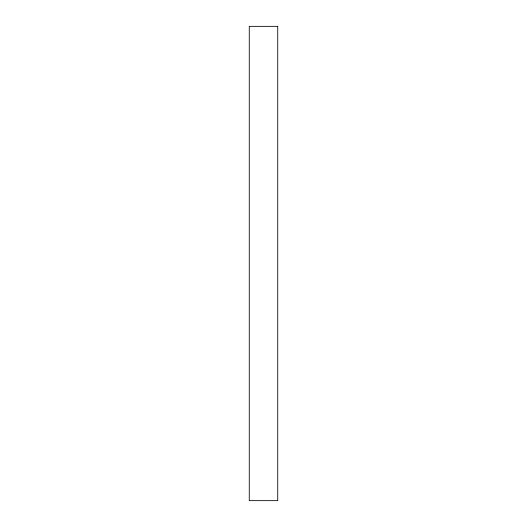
<?xml version="1.0" encoding="UTF-8"?>
<svg xmlns="http://www.w3.org/2000/svg" width="527" height="527" viewBox="0 0 527 527"><rect width="100%" height="100%" fill="white"/><g stroke="black" fill="none" stroke-linecap="round" stroke-linejoin="round"><path stroke-width="0.79" d="M277.729 26.35L249.271 26.35L249.271 500.65L277.729 500.65L277.729 26.35"/></g></svg>
